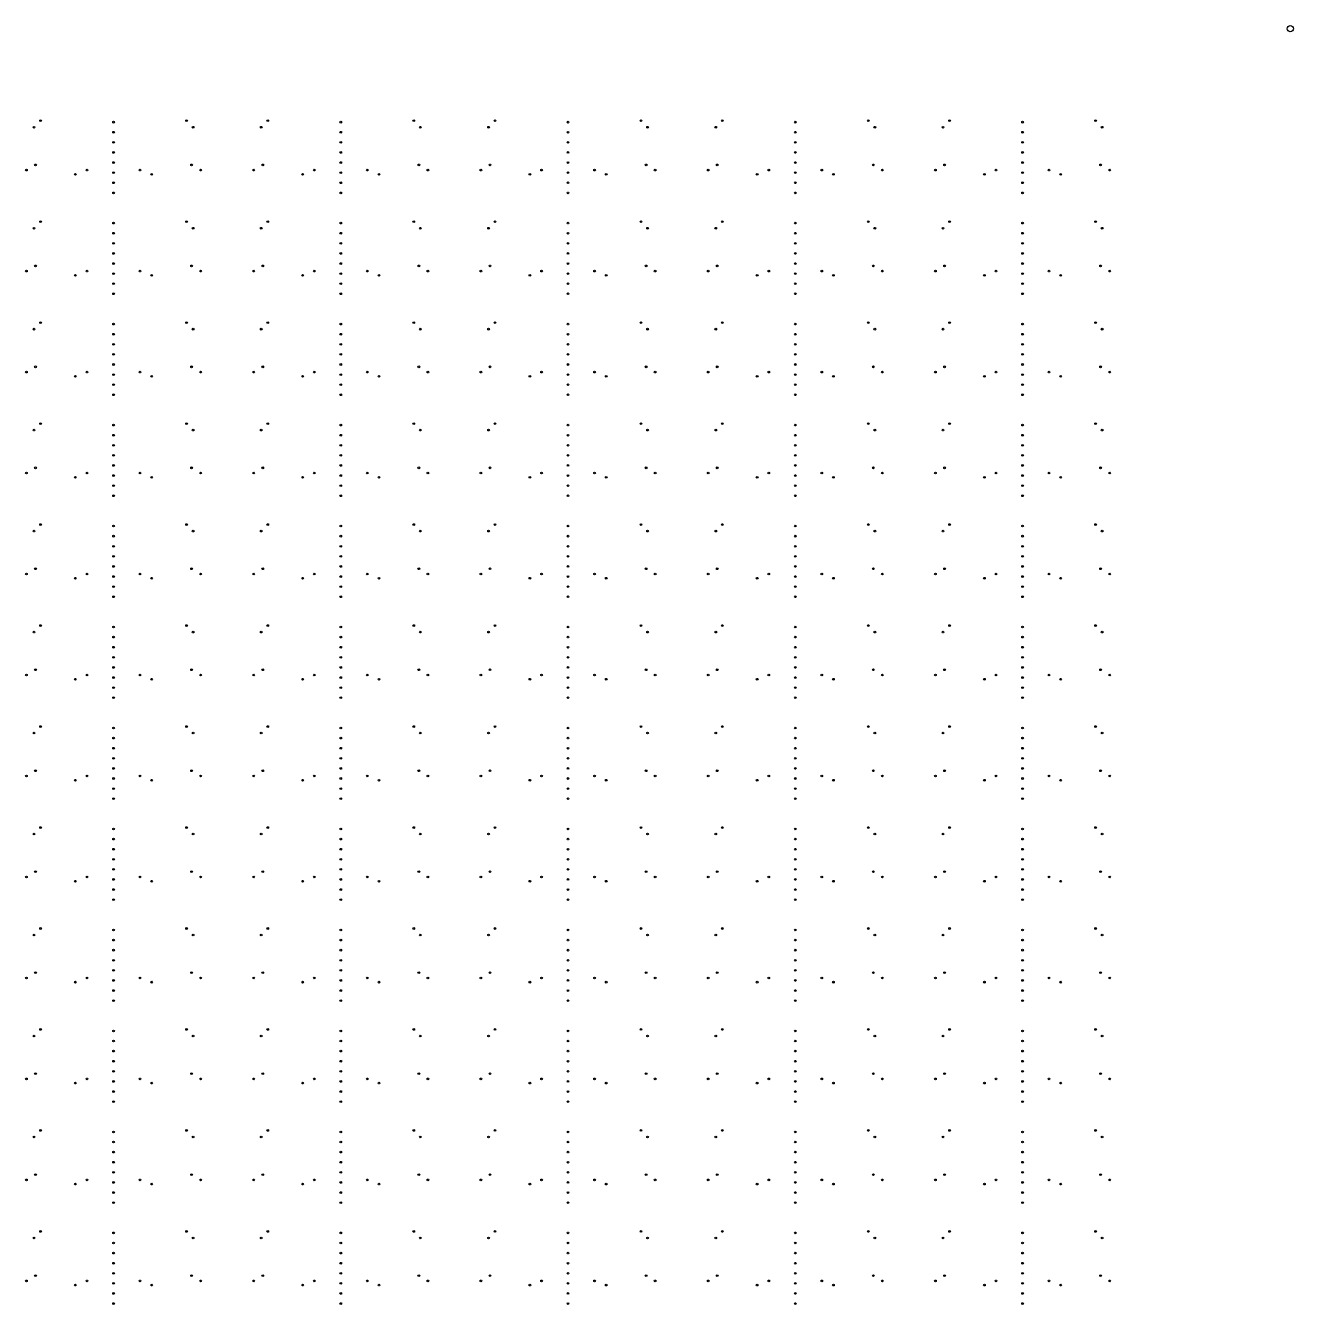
# Model space of a CAD drawing. Extents: x 50 to 173, y 50 to 173.
# Drawn here: x 112.4 to 172.6, y 111.9 to 172.6 of the extents above; entities that cross this region are included whole.
import ezdxf

# ---------------------------------------------------------------- set-up
doc = ezdxf.new("R2010")
doc.units = 0

msp = doc.modelspace()

# ---------------------------------------------------------------- linework, layer by layer
at = {"layer": '4H'}
msp.add_circle((172.4, 172.4), 0.15, dxfattribs=at)
at = {"layer": 'PET'}
for centre in [(112.817, 167.728), (113.126, 168.037), (116.589, 167.968), (116.589, 167.489), (120.053, 168.037), (120.362, 167.728), (123.595, 167.728), (123.904, 168.037), (127.368, 167.968), (127.368, 167.489), (130.831, 168.037), (131.14, 167.728), (134.374, 167.728), (134.683, 168.037), (138.146, 167.968), (138.146, 167.489), (141.609, 168.037), (141.919, 167.728), (145.152, 167.728), (145.461, 168.037), (148.925, 167.968), (148.925, 167.489), (152.388, 168.037), (152.697, 167.728), (155.931, 167.728), (156.24, 168.037), (159.703, 167.968), (159.703, 167.489), (163.166, 168.037), (163.475, 167.728), (116.589, 167.01), (127.368, 167.01), (138.146, 167.01), (148.925, 167.01), (159.703, 167.01), (116.589, 166.531), (127.368, 166.531), (138.146, 166.531), (148.925, 166.531), (159.703, 166.531), (112.457, 165.692), (112.888, 165.941), (115.332, 165.692), (116.589, 166.052), (117.847, 165.692), (120.291, 165.941), (120.721, 165.692), (123.236, 165.692), (123.666, 165.941), (126.11, 165.692), (127.368, 166.052), (128.625, 165.692), (131.069, 165.941), (131.499, 165.692), (134.014, 165.692), (134.445, 165.941), (136.889, 165.692), (138.146, 166.052), (139.404, 165.692), (141.847, 165.941), (142.278, 165.692), (144.793, 165.692), (145.223, 165.941), (147.667, 165.692), (148.925, 166.052), (150.182, 165.692), (152.626, 165.941), (153.056, 165.692), (155.571, 165.692), (156.002, 165.941), (158.446, 165.692), (159.703, 166.052), (160.96, 165.692), (163.404, 165.941), (163.835, 165.692), (114.78, 165.492), (116.589, 165.572), (116.589, 165.093), (118.398, 165.492), (125.559, 165.492), (127.368, 165.572), (127.368, 165.093), (129.177, 165.492), (136.337, 165.492), (138.146, 165.572), (138.146, 165.093), (139.955, 165.492), (147.116, 165.492), (148.925, 165.572), (148.925, 165.093), (150.733, 165.492), (157.894, 165.492), (159.703, 165.572), (159.703, 165.093), (161.512, 165.492), (116.589, 164.614), (127.368, 164.614), (138.146, 164.614), (148.925, 164.614), (159.703, 164.614), (113.126, 163.247), (120.053, 163.247), (123.904, 163.247), (130.831, 163.247), (134.683, 163.247), (141.609, 163.247), (145.461, 163.247), (152.388, 163.247), (156.24, 163.247), (163.166, 163.247), (112.817, 162.938), (116.589, 163.177), (116.589, 162.698), (120.362, 162.938), (123.595, 162.938), (127.368, 163.177), (127.368, 162.698), (131.14, 162.938), (134.374, 162.938), (138.146, 163.177), (138.146, 162.698), (141.919, 162.938), (145.152, 162.938), (148.925, 163.177), (148.925, 162.698), (152.697, 162.938), (155.931, 162.938), (159.703, 163.177), (159.703, 162.698), (163.475, 162.938), (116.589, 162.219), (127.368, 162.219), (138.146, 162.219), (148.925, 162.219), (159.703, 162.219), (116.589, 161.74), (127.368, 161.74), (138.146, 161.74), (148.925, 161.74), (159.703, 161.74), (112.457, 160.902), (112.888, 161.15), (115.332, 160.902), (116.589, 161.261), (116.589, 160.782), (117.847, 160.902), (120.291, 161.15), (120.721, 160.902), (123.236, 160.902), (123.666, 161.15), (126.11, 160.902), (127.368, 161.261), (127.368, 160.782), (128.625, 160.902), (131.069, 161.15), (131.499, 160.902), (134.014, 160.902), (134.445, 161.15), (136.889, 160.902), (138.146, 161.261), (138.146, 160.782), (139.404, 160.902), (141.847, 161.15), (142.278, 160.902), (144.793, 160.902), (145.223, 161.15), (147.667, 160.902), (148.925, 161.261), (148.925, 160.782), (150.182, 160.902), (152.626, 161.15), (153.056, 160.902), (155.571, 160.902), (156.002, 161.15), (158.446, 160.902), (159.703, 161.261), (159.703, 160.782), (160.96, 160.902), (163.404, 161.15), (163.835, 160.902), (114.78, 160.701), (116.589, 160.303), (118.398, 160.701), (125.559, 160.701), (127.368, 160.303), (129.177, 160.701), (136.337, 160.701), (138.146, 160.303), (139.955, 160.701), (147.116, 160.701), (148.925, 160.303), (150.733, 160.701), (157.894, 160.701), (159.703, 160.303), (161.512, 160.701), (116.589, 159.824), (127.368, 159.824), (138.146, 159.824), (148.925, 159.824), (159.703, 159.824), (113.126, 158.456), (116.589, 158.387), (120.053, 158.456), (123.904, 158.456), (127.368, 158.387), (130.831, 158.456), (134.683, 158.456), (138.146, 158.387), (141.609, 158.456), (145.461, 158.456), (148.925, 158.387), (152.388, 158.456), (156.24, 158.456), (159.703, 158.387), (163.166, 158.456), (112.817, 158.147), (116.589, 157.908), (120.362, 158.147), (123.595, 158.147), (127.368, 157.908), (131.14, 158.147), (134.374, 158.147), (138.146, 157.908), (141.919, 158.147), (145.152, 158.147), (148.925, 157.908), (152.697, 158.147), (155.931, 158.147), (159.703, 157.908), (163.475, 158.147), (116.589, 157.429), (127.368, 157.429), (138.146, 157.429), (148.925, 157.429), (159.703, 157.429), (116.589, 156.95), (127.368, 156.95), (138.146, 156.95), (148.925, 156.95), (159.703, 156.95), (112.457, 156.111), (112.888, 156.36), (115.332, 156.111), (116.589, 156.471), (116.589, 155.992), (117.847, 156.111), (120.291, 156.36), (120.721, 156.111), (123.236, 156.111), (123.666, 156.36), (126.11, 156.111), (127.368, 156.471), (127.368, 155.992), (128.625, 156.111), (131.069, 156.36), (131.499, 156.111), (134.014, 156.111), (134.445, 156.36), (136.889, 156.111), (138.146, 156.471), (138.146, 155.992), (139.404, 156.111), (141.847, 156.36), (142.278, 156.111), (144.793, 156.111), (145.223, 156.36), (147.667, 156.111), (148.925, 156.471), (148.925, 155.992), (150.182, 156.111), (152.626, 156.36), (153.056, 156.111), (155.571, 156.111), (156.002, 156.36), (158.446, 156.111), (159.703, 156.471), (159.703, 155.992), (160.96, 156.111), (163.404, 156.36), (163.835, 156.111), (114.78, 155.911), (116.589, 155.513), (118.398, 155.911), (125.559, 155.911), (127.368, 155.513), (129.177, 155.911), (136.337, 155.911), (138.146, 155.513), (139.955, 155.911), (147.116, 155.911), (148.925, 155.513), (150.733, 155.911), (157.894, 155.911), (159.703, 155.513), (161.512, 155.911), (116.589, 155.034), (127.368, 155.034), (138.146, 155.034), (148.925, 155.034), (159.703, 155.034), (113.126, 153.666), (116.589, 153.596), (120.053, 153.666), (123.904, 153.666), (127.368, 153.596), (130.831, 153.666), (134.683, 153.666), (138.146, 153.596), (141.609, 153.666), (145.461, 153.666), (148.925, 153.596), (152.388, 153.666), (156.24, 153.666), (159.703, 153.596), (163.166, 153.666), (112.817, 153.357), (116.589, 153.117), (120.362, 153.357), (123.595, 153.357), (127.368, 153.117), (131.14, 153.357), (134.374, 153.357), (138.146, 153.117), (141.919, 153.357), (145.152, 153.357), (148.925, 153.117), (152.697, 153.357), (155.931, 153.357), (159.703, 153.117), (163.475, 153.357), (116.589, 152.638), (127.368, 152.638), (138.146, 152.638), (148.925, 152.638), (159.703, 152.638), (116.589, 152.159), (116.589, 151.68), (127.368, 152.159), (127.368, 151.68), (138.146, 152.159), (138.146, 151.68), (148.925, 152.159), (148.925, 151.68), (159.703, 152.159), (159.703, 151.68), (112.457, 151.321), (112.888, 151.569), (114.78, 151.12), (115.332, 151.321), (116.589, 151.201), (117.847, 151.321), (118.398, 151.12), (120.291, 151.569), (120.721, 151.321), (123.236, 151.321), (123.666, 151.569), (125.559, 151.12), (126.11, 151.321), (127.368, 151.201), (128.625, 151.321), (129.177, 151.12), (131.069, 151.569), (131.499, 151.321), (134.014, 151.321), (134.445, 151.569), (136.337, 151.12), (136.889, 151.321), (138.146, 151.201), (139.404, 151.321), (139.955, 151.12), (141.847, 151.569), (142.278, 151.321), (144.793, 151.321), (145.223, 151.569), (147.116, 151.12), (147.667, 151.321), (148.925, 151.201), (150.182, 151.321), (150.733, 151.12), (152.626, 151.569), (153.056, 151.321), (155.571, 151.321), (156.002, 151.569), (157.894, 151.12), (158.446, 151.321), (159.703, 151.201), (160.96, 151.321), (161.512, 151.12), (163.404, 151.569), (163.835, 151.321), (116.589, 150.722), (127.368, 150.722), (138.146, 150.722), (148.925, 150.722), (159.703, 150.722), (116.589, 150.243), (127.368, 150.243), (138.146, 150.243), (148.925, 150.243), (159.703, 150.243), (113.126, 148.876), (116.589, 148.806), (120.053, 148.876), (123.904, 148.876), (127.368, 148.806), (130.831, 148.876), (134.683, 148.876), (138.146, 148.806), (141.609, 148.876), (145.461, 148.876), (148.925, 148.806), (152.388, 148.876), (156.24, 148.876), (159.703, 148.806), (163.166, 148.876), (112.817, 148.566), (116.589, 148.327), (120.362, 148.566), (123.595, 148.566), (127.368, 148.327), (131.14, 148.566), (134.374, 148.566), (138.146, 148.327), (141.919, 148.566), (145.152, 148.566), (148.925, 148.327), (152.697, 148.566), (155.931, 148.566), (159.703, 148.327), (163.475, 148.566), (116.589, 147.848), (127.368, 147.848), (138.146, 147.848), (148.925, 147.848), (159.703, 147.848), (116.589, 147.369), (116.589, 146.89), (127.368, 147.369), (127.368, 146.89), (138.146, 147.369), (138.146, 146.89), (148.925, 147.369), (148.925, 146.89), (159.703, 147.369), (159.703, 146.89), (112.457, 146.531), (112.888, 146.779), (114.78, 146.33), (115.332, 146.531), (116.589, 146.411), (117.847, 146.531), (118.398, 146.33), (120.291, 146.779), (120.721, 146.531), (123.236, 146.531), (123.666, 146.779), (125.559, 146.33), (126.11, 146.531), (127.368, 146.411), (128.625, 146.531), (129.177, 146.33), (131.069, 146.779), (131.499, 146.531), (134.014, 146.531), (134.445, 146.779), (136.337, 146.33), (136.889, 146.531), (138.146, 146.411), (139.404, 146.531), (139.955, 146.33), (141.847, 146.779), (142.278, 146.531), (144.793, 146.531), (145.223, 146.779), (147.116, 146.33), (147.667, 146.531), (148.925, 146.411), (150.182, 146.531), (150.733, 146.33), (152.626, 146.779), (153.056, 146.531), (155.571, 146.531), (156.002, 146.779), (157.894, 146.33), (158.446, 146.531), (159.703, 146.411), (160.96, 146.531), (161.512, 146.33), (163.404, 146.779), (163.835, 146.531), (116.589, 145.932), (127.368, 145.932), (138.146, 145.932), (148.925, 145.932), (159.703, 145.932), (116.589, 145.453), (127.368, 145.453), (138.146, 145.453), (148.925, 145.453), (159.703, 145.453), (113.126, 144.085), (116.589, 144.016), (120.053, 144.085), (123.904, 144.085), (127.368, 144.016), (130.831, 144.085), (134.683, 144.085), (138.146, 144.016), (141.609, 144.085), (145.461, 144.085), (148.925, 144.016), (152.388, 144.085), (156.24, 144.085), (159.703, 144.016), (163.166, 144.085), (112.817, 143.776), (116.589, 143.537), (120.362, 143.776), (123.595, 143.776), (127.368, 143.537), (131.14, 143.776), (134.374, 143.776), (138.146, 143.537), (141.919, 143.776), (145.152, 143.776), (148.925, 143.537), (152.697, 143.776), (155.931, 143.776), (159.703, 143.537), (163.475, 143.776), (116.589, 143.058), (116.589, 142.578), (127.368, 143.058), (127.368, 142.578), (138.146, 143.058), (138.146, 142.578), (148.925, 143.058), (148.925, 142.578), (159.703, 143.058), (159.703, 142.578), (112.888, 141.989), (116.589, 142.099), (120.291, 141.989), (123.666, 141.989), (127.368, 142.099), (131.069, 141.989), (134.445, 141.989), (138.146, 142.099), (141.847, 141.989), (145.223, 141.989), (148.925, 142.099), (152.626, 141.989), (156.002, 141.989), (159.703, 142.099), (163.404, 141.989), (112.457, 141.74), (114.78, 141.539), (115.332, 141.74), (116.589, 141.62), (117.847, 141.74), (118.398, 141.539), (120.721, 141.74), (123.236, 141.74), (125.559, 141.539), (126.11, 141.74), (127.368, 141.62), (128.625, 141.74), (129.177, 141.539), (131.499, 141.74), (134.014, 141.74), (136.337, 141.539), (136.889, 141.74), (138.146, 141.62), (139.404, 141.74), (139.955, 141.539), (142.278, 141.74), (144.793, 141.74), (147.116, 141.539), (147.667, 141.74), (148.925, 141.62), (150.182, 141.74), (150.733, 141.539), (153.056, 141.74), (155.571, 141.74), (157.894, 141.539), (158.446, 141.74), (159.703, 141.62), (160.96, 141.74), (161.512, 141.539), (163.835, 141.74), (116.589, 141.141), (127.368, 141.141), (138.146, 141.141), (148.925, 141.141), (159.703, 141.141), (116.589, 140.662), (127.368, 140.662), (138.146, 140.662), (148.925, 140.662), (159.703, 140.662), (112.817, 138.986), (113.126, 139.295), (116.589, 139.225), (120.053, 139.295), (120.362, 138.986), (123.595, 138.986), (123.904, 139.295), (127.368, 139.225), (130.831, 139.295), (131.14, 138.986), (134.374, 138.986), (134.683, 139.295), (138.146, 139.225), (141.609, 139.295), (141.919, 138.986), (145.152, 138.986), (145.461, 139.295), (148.925, 139.225), (152.388, 139.295), (152.697, 138.986), (155.931, 138.986), (156.24, 139.295), (159.703, 139.225), (163.166, 139.295), (163.475, 138.986), (116.589, 138.746), (127.368, 138.746), (138.146, 138.746), (148.925, 138.746), (159.703, 138.746), (116.589, 138.267), (116.589, 137.788), (127.368, 138.267), (127.368, 137.788), (138.146, 138.267), (138.146, 137.788), (148.925, 138.267), (148.925, 137.788), (159.703, 138.267), (159.703, 137.788), (112.888, 137.198), (116.589, 137.309), (120.291, 137.198), (123.666, 137.198), (127.368, 137.309), (131.069, 137.198), (134.445, 137.198), (138.146, 137.309), (141.847, 137.198), (145.223, 137.198), (148.925, 137.309), (152.626, 137.198), (156.002, 137.198), (159.703, 137.309), (163.404, 137.198), (112.457, 136.95), (114.78, 136.749), (115.332, 136.95), (116.589, 136.83), (117.847, 136.95), (118.398, 136.749), (120.721, 136.95), (123.236, 136.95), (125.559, 136.749), (126.11, 136.95), (127.368, 136.83), (128.625, 136.95), (129.177, 136.749), (131.499, 136.95), (134.014, 136.95), (136.337, 136.749), (136.889, 136.95), (138.146, 136.83), (139.404, 136.95), (139.955, 136.749), (142.278, 136.95), (144.793, 136.95), (147.116, 136.749), (147.667, 136.95), (148.925, 136.83), (150.182, 136.95), (150.733, 136.749), (153.056, 136.95), (155.571, 136.95), (157.894, 136.749), (158.446, 136.95), (159.703, 136.83), (160.96, 136.95), (161.512, 136.749), (163.835, 136.95), (116.589, 136.351), (127.368, 136.351), (138.146, 136.351), (148.925, 136.351), (159.703, 136.351), (116.589, 135.872), (127.368, 135.872), (138.146, 135.872), (148.925, 135.872), (159.703, 135.872), (112.817, 134.195), (113.126, 134.504), (116.589, 134.435), (120.053, 134.504), (120.362, 134.195), (123.595, 134.195), (123.904, 134.504), (127.368, 134.435), (130.831, 134.504), (131.14, 134.195), (134.374, 134.195), (134.683, 134.504), (138.146, 134.435), (141.609, 134.504), (141.919, 134.195), (145.152, 134.195), (145.461, 134.504), (148.925, 134.435), (152.388, 134.504), (152.697, 134.195), (155.931, 134.195), (156.24, 134.504), (159.703, 134.435), (163.166, 134.504), (163.475, 134.195), (116.589, 133.956), (116.589, 133.477), (127.368, 133.956), (127.368, 133.477), (138.146, 133.956), (138.146, 133.477), (148.925, 133.956), (148.925, 133.477), (159.703, 133.956), (159.703, 133.477), (116.589, 132.998), (127.368, 132.998), (138.146, 132.998), (148.925, 132.998), (159.703, 132.998), (112.888, 132.408), (116.589, 132.519), (120.291, 132.408), (123.666, 132.408), (127.368, 132.519), (131.069, 132.408), (134.445, 132.408), (138.146, 132.519), (141.847, 132.408), (145.223, 132.408), (148.925, 132.519), (152.626, 132.408), (156.002, 132.408), (159.703, 132.519), (163.404, 132.408), (112.457, 132.159), (114.78, 131.959), (115.332, 132.159), (116.589, 132.04), (117.847, 132.159), (118.398, 131.959), (120.721, 132.159), (123.236, 132.159), (125.559, 131.959), (126.11, 132.159), (127.368, 132.04), (128.625, 132.159), (129.177, 131.959), (131.499, 132.159), (134.014, 132.159), (136.337, 131.959), (136.889, 132.159), (138.146, 132.04), (139.404, 132.159), (139.955, 131.959), (142.278, 132.159), (144.793, 132.159), (147.116, 131.959), (147.667, 132.159), (148.925, 132.04), (150.182, 132.159), (150.733, 131.959), (153.056, 132.159), (155.571, 132.159), (157.894, 131.959), (158.446, 132.159), (159.703, 132.04), (160.96, 132.159), (161.512, 131.959), (163.835, 132.159), (116.589, 131.561), (116.589, 131.081), (127.368, 131.561), (127.368, 131.081), (138.146, 131.561), (138.146, 131.081), (148.925, 131.561), (148.925, 131.081), (159.703, 131.561), (159.703, 131.081), (112.817, 129.405), (113.126, 129.714), (116.589, 129.644), (120.053, 129.714), (120.362, 129.405), (123.595, 129.405), (123.904, 129.714), (127.368, 129.644), (130.831, 129.714), (131.14, 129.405), (134.374, 129.405), (134.683, 129.714), (138.146, 129.644), (141.609, 129.714), (141.919, 129.405), (145.152, 129.405), (145.461, 129.714), (148.925, 129.644), (152.388, 129.714), (152.697, 129.405), (155.931, 129.405), (156.24, 129.714), (159.703, 129.644), (163.166, 129.714), (163.475, 129.405), (116.589, 129.165), (116.589, 128.686), (127.368, 129.165), (127.368, 128.686), (138.146, 129.165), (138.146, 128.686), (148.925, 129.165), (148.925, 128.686), (159.703, 129.165), (159.703, 128.686), (116.589, 128.207), (127.368, 128.207), (138.146, 128.207), (148.925, 128.207), (159.703, 128.207), (112.888, 127.617), (116.589, 127.728), (120.291, 127.617), (123.666, 127.617), (127.368, 127.728), (131.069, 127.617), (134.445, 127.617), (138.146, 127.728), (141.847, 127.617), (145.223, 127.617), (148.925, 127.728), (152.626, 127.617), (156.002, 127.617), (159.703, 127.728), (163.404, 127.617), (112.457, 127.369), (114.78, 127.168), (115.332, 127.369), (116.589, 127.249), (117.847, 127.369), (118.398, 127.168), (120.721, 127.369), (123.236, 127.369), (125.559, 127.168), (126.11, 127.369), (127.368, 127.249), (128.625, 127.369), (129.177, 127.168), (131.499, 127.369), (134.014, 127.369), (136.337, 127.168), (136.889, 127.369), (138.146, 127.249), (139.404, 127.369), (139.955, 127.168), (142.278, 127.369), (144.793, 127.369), (147.116, 127.168), (147.667, 127.369), (148.925, 127.249), (150.182, 127.369), (150.733, 127.168), (153.056, 127.369), (155.571, 127.369), (157.894, 127.168), (158.446, 127.369), (159.703, 127.249), (160.96, 127.369), (161.512, 127.168), (163.835, 127.369), (116.589, 126.77), (116.589, 126.291), (127.368, 126.77), (127.368, 126.291), (138.146, 126.77), (138.146, 126.291), (148.925, 126.77), (148.925, 126.291), (159.703, 126.77), (159.703, 126.291), (112.817, 124.614), (113.126, 124.923), (116.589, 124.854), (116.589, 124.375), (120.053, 124.923), (120.362, 124.614), (123.595, 124.614), (123.904, 124.923), (127.368, 124.854), (127.368, 124.375), (130.831, 124.923), (131.14, 124.614), (134.374, 124.614), (134.683, 124.923), (138.146, 124.854), (138.146, 124.375), (141.609, 124.923), (141.919, 124.614), (145.152, 124.614), (145.461, 124.923), (148.925, 124.854), (148.925, 124.375), (152.388, 124.923), (152.697, 124.614), (155.931, 124.614), (156.24, 124.923), (159.703, 124.854), (159.703, 124.375), (163.166, 124.923), (163.475, 124.614), (116.589, 123.896), (127.368, 123.896), (138.146, 123.896), (148.925, 123.896), (159.703, 123.896), (116.589, 123.417), (127.368, 123.417), (138.146, 123.417), (148.925, 123.417), (159.703, 123.417), (112.457, 122.578), (112.888, 122.827), (115.332, 122.578), (116.589, 122.938), (117.847, 122.578), (120.291, 122.827), (120.721, 122.578), (123.236, 122.578), (123.666, 122.827), (126.11, 122.578), (127.368, 122.938), (128.625, 122.578), (131.069, 122.827), (131.499, 122.578), (134.014, 122.578), (134.445, 122.827), (136.889, 122.578), (138.146, 122.938), (139.404, 122.578), (141.847, 122.827), (142.278, 122.578), (144.793, 122.578), (145.223, 122.827), (147.667, 122.578), (148.925, 122.938), (150.182, 122.578), (152.626, 122.827), (153.056, 122.578), (155.571, 122.578), (156.002, 122.827), (158.446, 122.578), (159.703, 122.938), (160.96, 122.578), (163.404, 122.827), (163.835, 122.578), (114.78, 122.378), (116.589, 122.459), (116.589, 121.98), (118.398, 122.378), (125.559, 122.378), (127.368, 122.459), (127.368, 121.98), (129.177, 122.378), (136.337, 122.378), (138.146, 122.459), (138.146, 121.98), (139.955, 122.378), (147.116, 122.378), (148.925, 122.459), (148.925, 121.98), (150.733, 122.378), (157.894, 122.378), (159.703, 122.459), (159.703, 121.98), (161.512, 122.378), (116.589, 121.501), (127.368, 121.501), (138.146, 121.501), (148.925, 121.501), (159.703, 121.501), (113.126, 120.133), (120.053, 120.133), (123.904, 120.133), (130.831, 120.133), (134.683, 120.133), (141.609, 120.133), (145.461, 120.133), (152.388, 120.133), (156.24, 120.133), (163.166, 120.133), (112.817, 119.824), (116.589, 120.063), (116.589, 119.584), (120.362, 119.824), (123.595, 119.824), (127.368, 120.063), (127.368, 119.584), (131.14, 119.824), (134.374, 119.824), (138.146, 120.063), (138.146, 119.584), (141.919, 119.824), (145.152, 119.824), (148.925, 120.063), (148.925, 119.584), (152.697, 119.824), (155.931, 119.824), (159.703, 120.063), (159.703, 119.584), (163.475, 119.824), (116.589, 119.105), (127.368, 119.105), (138.146, 119.105), (148.925, 119.105), (159.703, 119.105), (116.589, 118.626), (127.368, 118.626), (138.146, 118.626), (148.925, 118.626), (159.703, 118.626), (112.457, 117.788), (112.888, 118.037), (115.332, 117.788), (116.589, 118.147), (117.847, 117.788), (120.291, 118.037), (120.721, 117.788), (123.236, 117.788), (123.666, 118.037), (126.11, 117.788), (127.368, 118.147), (128.625, 117.788), (131.069, 118.037), (131.499, 117.788), (134.014, 117.788), (134.445, 118.037), (136.889, 117.788), (138.146, 118.147), (139.404, 117.788), (141.847, 118.037), (142.278, 117.788), (144.793, 117.788), (145.223, 118.037), (147.667, 117.788), (148.925, 118.147), (150.182, 117.788), (152.626, 118.037), (153.056, 117.788), (155.571, 117.788), (156.002, 118.037), (158.446, 117.788), (159.703, 118.147), (160.96, 117.788), (163.404, 118.037), (163.835, 117.788), (114.78, 117.587), (116.589, 117.668), (116.589, 117.189), (118.398, 117.587), (125.559, 117.587), (127.368, 117.668), (127.368, 117.189), (129.177, 117.587), (136.337, 117.587), (138.146, 117.668), (138.146, 117.189), (139.955, 117.587), (147.116, 117.587), (148.925, 117.668), (148.925, 117.189), (150.733, 117.587), (157.894, 117.587), (159.703, 117.668), (159.703, 117.189), (161.512, 117.587), (116.589, 116.71), (127.368, 116.71), (138.146, 116.71), (148.925, 116.71), (159.703, 116.71), (113.126, 115.343), (116.589, 115.273), (120.053, 115.343), (123.904, 115.343), (127.368, 115.273), (130.831, 115.343), (134.683, 115.343), (138.146, 115.273), (141.609, 115.343), (145.461, 115.343), (148.925, 115.273), (152.388, 115.343), (156.24, 115.343), (159.703, 115.273), (163.166, 115.343), (112.817, 115.034), (116.589, 114.794), (120.362, 115.034), (123.595, 115.034), (127.368, 114.794), (131.14, 115.034), (134.374, 115.034), (138.146, 114.794), (141.919, 115.034), (145.152, 115.034), (148.925, 114.794), (152.697, 115.034), (155.931, 115.034), (159.703, 114.794), (163.475, 115.034), (116.589, 114.315), (127.368, 114.315), (138.146, 114.315), (148.925, 114.315), (159.703, 114.315), (116.589, 113.836), (127.368, 113.836), (138.146, 113.836), (148.925, 113.836), (159.703, 113.836), (112.457, 112.998), (112.888, 113.246), (115.332, 112.998), (116.589, 113.357), (116.589, 112.878), (117.847, 112.998), (120.291, 113.246), (120.721, 112.998), (123.236, 112.998), (123.666, 113.246), (126.11, 112.998), (127.368, 113.357), (127.368, 112.878), (128.625, 112.998), (131.069, 113.246), (131.499, 112.998), (134.014, 112.998), (134.445, 113.246), (136.889, 112.998), (138.146, 113.357), (138.146, 112.878), (139.404, 112.998), (141.847, 113.246), (142.278, 112.998), (144.793, 112.998), (145.223, 113.246), (147.667, 112.998), (148.925, 113.357), (148.925, 112.878), (150.182, 112.998), (152.626, 113.246), (153.056, 112.998), (155.571, 112.998), (156.002, 113.246), (158.446, 112.998), (159.703, 113.357), (159.703, 112.878), (160.96, 112.998), (163.404, 113.246), (163.835, 112.998), (114.78, 112.797), (116.589, 112.399), (118.398, 112.797), (125.559, 112.797), (127.368, 112.399), (129.177, 112.797), (136.337, 112.797), (138.146, 112.399), (139.955, 112.797), (147.116, 112.797), (148.925, 112.399), (150.733, 112.797), (157.894, 112.797), (159.703, 112.399), (161.512, 112.797), (116.589, 111.92), (127.368, 111.92), (138.146, 111.92), (148.925, 111.92), (159.703, 111.92)]:
    msp.add_circle(centre, 0.005, dxfattribs=at)
at = {"layer": 'V9'}
for centre in [(113.126, 168.037), (120.053, 168.037), (123.904, 168.037), (130.831, 168.037), (134.683, 168.037), (141.609, 168.037), (145.461, 168.037), (152.388, 168.037), (156.24, 168.037), (163.166, 168.037), (112.817, 167.728), (116.589, 167.968), (116.589, 167.489), (120.362, 167.728), (123.595, 167.728), (127.368, 167.968), (127.368, 167.489), (131.14, 167.728), (134.374, 167.728), (138.146, 167.968), (138.146, 167.489), (141.919, 167.728), (145.152, 167.728), (148.925, 167.968), (148.925, 167.489), (152.697, 167.728), (155.931, 167.728), (159.703, 167.968), (159.703, 167.489), (163.475, 167.728), (116.589, 167.01), (127.368, 167.01), (138.146, 167.01), (148.925, 167.01), (159.703, 167.01), (116.589, 166.531), (127.368, 166.531), (138.146, 166.531), (148.925, 166.531), (159.703, 166.531), (112.457, 165.692), (112.888, 165.941), (115.332, 165.692), (116.589, 166.052), (117.847, 165.692), (120.291, 165.941), (120.721, 165.692), (123.236, 165.692), (123.666, 165.941), (126.11, 165.692), (127.368, 166.052), (128.625, 165.692), (131.069, 165.941), (131.499, 165.692), (134.014, 165.692), (134.445, 165.941), (136.889, 165.692), (138.146, 166.052), (139.404, 165.692), (141.847, 165.941), (142.278, 165.692), (144.793, 165.692), (145.223, 165.941), (147.667, 165.692), (148.925, 166.052), (150.182, 165.692), (152.626, 165.941), (153.056, 165.692), (155.571, 165.692), (156.002, 165.941), (158.446, 165.692), (159.703, 166.052), (160.96, 165.692), (163.404, 165.941), (163.835, 165.692), (114.78, 165.492), (116.589, 165.572), (116.589, 165.093), (118.398, 165.492), (125.559, 165.492), (127.368, 165.572), (127.368, 165.093), (129.177, 165.492), (136.337, 165.492), (138.146, 165.572), (138.146, 165.093), (139.955, 165.492), (147.116, 165.492), (148.925, 165.572), (148.925, 165.093), (150.733, 165.492), (157.894, 165.492), (159.703, 165.572), (159.703, 165.093), (161.512, 165.492), (116.589, 164.614), (127.368, 164.614), (138.146, 164.614), (148.925, 164.614), (159.703, 164.614), (113.126, 163.247), (116.589, 163.177), (120.053, 163.247), (123.904, 163.247), (127.368, 163.177), (130.831, 163.247), (134.683, 163.247), (138.146, 163.177), (141.609, 163.247), (145.461, 163.247), (148.925, 163.177), (152.388, 163.247), (156.24, 163.247), (159.703, 163.177), (163.166, 163.247), (112.817, 162.938), (116.589, 162.698), (120.362, 162.938), (123.595, 162.938), (127.368, 162.698), (131.14, 162.938), (134.374, 162.938), (138.146, 162.698), (141.919, 162.938), (145.152, 162.938), (148.925, 162.698), (152.697, 162.938), (155.931, 162.938), (159.703, 162.698), (163.475, 162.938), (116.589, 162.219), (127.368, 162.219), (138.146, 162.219), (148.925, 162.219), (159.703, 162.219), (116.589, 161.74), (127.368, 161.74), (138.146, 161.74), (148.925, 161.74), (159.703, 161.74), (112.457, 160.902), (112.888, 161.15), (115.332, 160.902), (116.589, 161.261), (116.589, 160.782), (117.847, 160.902), (120.291, 161.15), (120.721, 160.902), (123.236, 160.902), (123.666, 161.15), (126.11, 160.902), (127.368, 161.261), (127.368, 160.782), (128.625, 160.902), (131.069, 161.15), (131.499, 160.902), (134.014, 160.902), (134.445, 161.15), (136.889, 160.902), (138.146, 161.261), (138.146, 160.782), (139.404, 160.902), (141.847, 161.15), (142.278, 160.902), (144.793, 160.902), (145.223, 161.15), (147.667, 160.902), (148.925, 161.261), (148.925, 160.782), (150.182, 160.902), (152.626, 161.15), (153.056, 160.902), (155.571, 160.902), (156.002, 161.15), (158.446, 160.902), (159.703, 161.261), (159.703, 160.782), (160.96, 160.902), (163.404, 161.15), (163.835, 160.902), (114.78, 160.701), (116.589, 160.303), (118.398, 160.701), (125.559, 160.701), (127.368, 160.303), (129.177, 160.701), (136.337, 160.701), (138.146, 160.303), (139.955, 160.701), (147.116, 160.701), (148.925, 160.303), (150.733, 160.701), (157.894, 160.701), (159.703, 160.303), (161.512, 160.701), (116.589, 159.824), (127.368, 159.824), (138.146, 159.824), (148.925, 159.824), (159.703, 159.824), (113.126, 158.456), (116.589, 158.387), (120.053, 158.456), (123.904, 158.456), (127.368, 158.387), (130.831, 158.456), (134.683, 158.456), (138.146, 158.387), (141.609, 158.456), (145.461, 158.456), (148.925, 158.387), (152.388, 158.456), (156.24, 158.456), (159.703, 158.387), (163.166, 158.456), (112.817, 158.147), (116.589, 157.908), (120.362, 158.147), (123.595, 158.147), (127.368, 157.908), (131.14, 158.147), (134.374, 158.147), (138.146, 157.908), (141.919, 158.147), (145.152, 158.147), (148.925, 157.908), (152.697, 158.147), (155.931, 158.147), (159.703, 157.908), (163.475, 158.147), (116.589, 157.429), (127.368, 157.429), (138.146, 157.429), (148.925, 157.429), (159.703, 157.429), (116.589, 156.95), (127.368, 156.95), (138.146, 156.95), (148.925, 156.95), (159.703, 156.95), (112.457, 156.111), (112.888, 156.36), (114.78, 155.911), (115.332, 156.111), (116.589, 156.471), (116.589, 155.992), (117.847, 156.111), (118.398, 155.911), (120.291, 156.36), (120.721, 156.111), (123.236, 156.111), (123.666, 156.36), (125.559, 155.911), (126.11, 156.111), (127.368, 156.471), (127.368, 155.992), (128.625, 156.111), (129.177, 155.911), (131.069, 156.36), (131.499, 156.111), (134.014, 156.111), (134.445, 156.36), (136.337, 155.911), (136.889, 156.111), (138.146, 156.471), (138.146, 155.992), (139.404, 156.111), (139.955, 155.911), (141.847, 156.36), (142.278, 156.111), (144.793, 156.111), (145.223, 156.36), (147.116, 155.911), (147.667, 156.111), (148.925, 156.471), (148.925, 155.992), (150.182, 156.111), (150.733, 155.911), (152.626, 156.36), (153.056, 156.111), (155.571, 156.111), (156.002, 156.36), (157.894, 155.911), (158.446, 156.111), (159.703, 156.471), (159.703, 155.992), (160.96, 156.111), (161.512, 155.911), (163.404, 156.36), (163.835, 156.111), (116.589, 155.513), (127.368, 155.513), (138.146, 155.513), (148.925, 155.513), (159.703, 155.513), (116.589, 155.034), (127.368, 155.034), (138.146, 155.034), (148.925, 155.034), (159.703, 155.034), (113.126, 153.666), (116.589, 153.596), (120.053, 153.666), (123.904, 153.666), (127.368, 153.596), (130.831, 153.666), (134.683, 153.666), (138.146, 153.596), (141.609, 153.666), (145.461, 153.666), (148.925, 153.596), (152.388, 153.666), (156.24, 153.666), (159.703, 153.596), (163.166, 153.666), (112.817, 153.357), (116.589, 153.117), (120.362, 153.357), (123.595, 153.357), (127.368, 153.117), (131.14, 153.357), (134.374, 153.357), (138.146, 153.117), (141.919, 153.357), (145.152, 153.357), (148.925, 153.117), (152.697, 153.357), (155.931, 153.357), (159.703, 153.117), (163.475, 153.357), (116.589, 152.638), (127.368, 152.638), (138.146, 152.638), (148.925, 152.638), (159.703, 152.638), (116.589, 152.159), (116.589, 151.68), (127.368, 152.159), (127.368, 151.68), (138.146, 152.159), (138.146, 151.68), (148.925, 152.159), (148.925, 151.68), (159.703, 152.159), (159.703, 151.68), (112.457, 151.321), (112.888, 151.569), (114.78, 151.12), (115.332, 151.321), (116.589, 151.201), (117.847, 151.321), (118.398, 151.12), (120.291, 151.569), (120.721, 151.321), (123.236, 151.321), (123.666, 151.569), (125.559, 151.12), (126.11, 151.321), (127.368, 151.201), (128.625, 151.321), (129.177, 151.12), (131.069, 151.569), (131.499, 151.321), (134.014, 151.321), (134.445, 151.569), (136.337, 151.12), (136.889, 151.321), (138.146, 151.201), (139.404, 151.321), (139.955, 151.12), (141.847, 151.569), (142.278, 151.321), (144.793, 151.321), (145.223, 151.569), (147.116, 151.12), (147.667, 151.321), (148.925, 151.201), (150.182, 151.321), (150.733, 151.12), (152.626, 151.569), (153.056, 151.321), (155.571, 151.321), (156.002, 151.569), (157.894, 151.12), (158.446, 151.321), (159.703, 151.201), (160.96, 151.321), (161.512, 151.12), (163.404, 151.569), (163.835, 151.321), (116.589, 150.722), (127.368, 150.722), (138.146, 150.722), (148.925, 150.722), (159.703, 150.722), (116.589, 150.243), (127.368, 150.243), (138.146, 150.243), (148.925, 150.243), (159.703, 150.243), (113.126, 148.876), (116.589, 148.806), (120.053, 148.876), (123.904, 148.876), (127.368, 148.806), (130.831, 148.876), (134.683, 148.876), (138.146, 148.806), (141.609, 148.876), (145.461, 148.876), (148.925, 148.806), (152.388, 148.876), (156.24, 148.876), (159.703, 148.806), (163.166, 148.876), (112.817, 148.566), (116.589, 148.327), (120.362, 148.566), (123.595, 148.566), (127.368, 148.327), (131.14, 148.566), (134.374, 148.566), (138.146, 148.327), (141.919, 148.566), (145.152, 148.566), (148.925, 148.327), (152.697, 148.566), (155.931, 148.566), (159.703, 148.327), (163.475, 148.566), (116.589, 147.848), (127.368, 147.848), (138.146, 147.848), (148.925, 147.848), (159.703, 147.848), (116.589, 147.369), (116.589, 146.89), (127.368, 147.369), (127.368, 146.89), (138.146, 147.369), (138.146, 146.89), (148.925, 147.369), (148.925, 146.89), (159.703, 147.369), (159.703, 146.89), (112.457, 146.531), (112.888, 146.779), (114.78, 146.33), (115.332, 146.531), (116.589, 146.411), (117.847, 146.531), (118.398, 146.33), (120.291, 146.779), (120.721, 146.531), (123.236, 146.531), (123.666, 146.779), (125.559, 146.33), (126.11, 146.531), (127.368, 146.411), (128.625, 146.531), (129.177, 146.33), (131.069, 146.779), (131.499, 146.531), (134.014, 146.531), (134.445, 146.779), (136.337, 146.33), (136.889, 146.531), (138.146, 146.411), (139.404, 146.531), (139.955, 146.33), (141.847, 146.779), (142.278, 146.531), (144.793, 146.531), (145.223, 146.779), (147.116, 146.33), (147.667, 146.531), (148.925, 146.411), (150.182, 146.531), (150.733, 146.33), (152.626, 146.779), (153.056, 146.531), (155.571, 146.531), (156.002, 146.779), (157.894, 146.33), (158.446, 146.531), (159.703, 146.411), (160.96, 146.531), (161.512, 146.33), (163.404, 146.779), (163.835, 146.531), (116.589, 145.932), (127.368, 145.932), (138.146, 145.932), (148.925, 145.932), (159.703, 145.932), (116.589, 145.453), (127.368, 145.453), (138.146, 145.453), (148.925, 145.453), (159.703, 145.453), (112.817, 143.776), (113.126, 144.085), (116.589, 144.016), (120.053, 144.085), (120.362, 143.776), (123.595, 143.776), (123.904, 144.085), (127.368, 144.016), (130.831, 144.085), (131.14, 143.776), (134.374, 143.776), (134.683, 144.085), (138.146, 144.016), (141.609, 144.085), (141.919, 143.776), (145.152, 143.776), (145.461, 144.085), (148.925, 144.016), (152.388, 144.085), (152.697, 143.776), (155.931, 143.776), (156.24, 144.085), (159.703, 144.016), (163.166, 144.085), (163.475, 143.776), (116.589, 143.537), (127.368, 143.537), (138.146, 143.537), (148.925, 143.537), (159.703, 143.537), (116.589, 143.058), (116.589, 142.578), (127.368, 143.058), (127.368, 142.578), (138.146, 143.058), (138.146, 142.578), (148.925, 143.058), (148.925, 142.578), (159.703, 143.058), (159.703, 142.578), (112.888, 141.989), (116.589, 142.099), (120.291, 141.989), (123.666, 141.989), (127.368, 142.099), (131.069, 141.989), (134.445, 141.989), (138.146, 142.099), (141.847, 141.989), (145.223, 141.989), (148.925, 142.099), (152.626, 141.989), (156.002, 141.989), (159.703, 142.099), (163.404, 141.989), (112.457, 141.74), (114.78, 141.539), (115.332, 141.74), (116.589, 141.62), (117.847, 141.74), (118.398, 141.539), (120.721, 141.74), (123.236, 141.74), (125.559, 141.539), (126.11, 141.74), (127.368, 141.62), (128.625, 141.74), (129.177, 141.539), (131.499, 141.74), (134.014, 141.74), (136.337, 141.539), (136.889, 141.74), (138.146, 141.62), (139.404, 141.74), (139.955, 141.539), (142.278, 141.74), (144.793, 141.74), (147.116, 141.539), (147.667, 141.74), (148.925, 141.62), (150.182, 141.74), (150.733, 141.539), (153.056, 141.74), (155.571, 141.74), (157.894, 141.539), (158.446, 141.74), (159.703, 141.62), (160.96, 141.74), (161.512, 141.539), (163.835, 141.74), (116.589, 141.141), (127.368, 141.141), (138.146, 141.141), (148.925, 141.141), (159.703, 141.141), (116.589, 140.662), (127.368, 140.662), (138.146, 140.662), (148.925, 140.662), (159.703, 140.662), (112.817, 138.986), (113.126, 139.295), (116.589, 139.225), (120.053, 139.295), (120.362, 138.986), (123.595, 138.986), (123.904, 139.295), (127.368, 139.225), (130.831, 139.295), (131.14, 138.986), (134.374, 138.986), (134.683, 139.295), (138.146, 139.225), (141.609, 139.295), (141.919, 138.986), (145.152, 138.986), (145.461, 139.295), (148.925, 139.225), (152.388, 139.295), (152.697, 138.986), (155.931, 138.986), (156.24, 139.295), (159.703, 139.225), (163.166, 139.295), (163.475, 138.986), (116.589, 138.746), (127.368, 138.746), (138.146, 138.746), (148.925, 138.746), (159.703, 138.746), (116.589, 138.267), (116.589, 137.788), (127.368, 138.267), (127.368, 137.788), (138.146, 138.267), (138.146, 137.788), (148.925, 138.267), (148.925, 137.788), (159.703, 138.267), (159.703, 137.788), (112.888, 137.198), (116.589, 137.309), (120.291, 137.198), (123.666, 137.198), (127.368, 137.309), (131.069, 137.198), (134.445, 137.198), (138.146, 137.309), (141.847, 137.198), (145.223, 137.198), (148.925, 137.309), (152.626, 137.198), (156.002, 137.198), (159.703, 137.309), (163.404, 137.198), (112.457, 136.95), (114.78, 136.749), (115.332, 136.95), (116.589, 136.83), (117.847, 136.95), (118.398, 136.749), (120.721, 136.95), (123.236, 136.95), (125.559, 136.749), (126.11, 136.95), (127.368, 136.83), (128.625, 136.95), (129.177, 136.749), (131.499, 136.95), (134.014, 136.95), (136.337, 136.749), (136.889, 136.95), (138.146, 136.83), (139.404, 136.95), (139.955, 136.749), (142.278, 136.95), (144.793, 136.95), (147.116, 136.749), (147.667, 136.95), (148.925, 136.83), (150.182, 136.95), (150.733, 136.749), (153.056, 136.95), (155.571, 136.95), (157.894, 136.749), (158.446, 136.95), (159.703, 136.83), (160.96, 136.95), (161.512, 136.749), (163.835, 136.95), (116.589, 136.351), (116.589, 135.872), (127.368, 136.351), (127.368, 135.872), (138.146, 136.351), (138.146, 135.872), (148.925, 136.351), (148.925, 135.872), (159.703, 136.351), (159.703, 135.872), (112.817, 134.195), (113.126, 134.504), (116.589, 134.435), (120.053, 134.504), (120.362, 134.195), (123.595, 134.195), (123.904, 134.504), (127.368, 134.435), (130.831, 134.504), (131.14, 134.195), (134.374, 134.195), (134.683, 134.504), (138.146, 134.435), (141.609, 134.504), (141.919, 134.195), (145.152, 134.195), (145.461, 134.504), (148.925, 134.435), (152.388, 134.504), (152.697, 134.195), (155.931, 134.195), (156.24, 134.504), (159.703, 134.435), (163.166, 134.504), (163.475, 134.195), (116.589, 133.956), (116.589, 133.477), (127.368, 133.956), (127.368, 133.477), (138.146, 133.956), (138.146, 133.477), (148.925, 133.956), (148.925, 133.477), (159.703, 133.956), (159.703, 133.477), (116.589, 132.998), (127.368, 132.998), (138.146, 132.998), (148.925, 132.998), (159.703, 132.998), (112.888, 132.408), (116.589, 132.519), (120.291, 132.408), (123.666, 132.408), (127.368, 132.519), (131.069, 132.408), (134.445, 132.408), (138.146, 132.519), (141.847, 132.408), (145.223, 132.408), (148.925, 132.519), (152.626, 132.408), (156.002, 132.408), (159.703, 132.519), (163.404, 132.408), (112.457, 132.159), (114.78, 131.959), (115.332, 132.159), (116.589, 132.04), (117.847, 132.159), (118.398, 131.959), (120.721, 132.159), (123.236, 132.159), (125.559, 131.959), (126.11, 132.159), (127.368, 132.04), (128.625, 132.159), (129.177, 131.959), (131.499, 132.159), (134.014, 132.159), (136.337, 131.959), (136.889, 132.159), (138.146, 132.04), (139.404, 132.159), (139.955, 131.959), (142.278, 132.159), (144.793, 132.159), (147.116, 131.959), (147.667, 132.159), (148.925, 132.04), (150.182, 132.159), (150.733, 131.959), (153.056, 132.159), (155.571, 132.159), (157.894, 131.959), (158.446, 132.159), (159.703, 132.04), (160.96, 132.159), (161.512, 131.959), (163.835, 132.159), (116.589, 131.561), (116.589, 131.081), (127.368, 131.561), (127.368, 131.081), (138.146, 131.561), (138.146, 131.081), (148.925, 131.561), (148.925, 131.081), (159.703, 131.561), (159.703, 131.081), (112.817, 129.405), (113.126, 129.714), (116.589, 129.644), (120.053, 129.714), (120.362, 129.405), (123.595, 129.405), (123.904, 129.714), (127.368, 129.644), (130.831, 129.714), (131.14, 129.405), (134.374, 129.405), (134.683, 129.714), (138.146, 129.644), (141.609, 129.714), (141.919, 129.405), (145.152, 129.405), (145.461, 129.714), (148.925, 129.644), (152.388, 129.714), (152.697, 129.405), (155.931, 129.405), (156.24, 129.714), (159.703, 129.644), (163.166, 129.714), (163.475, 129.405), (116.589, 129.165), (116.589, 128.686), (127.368, 129.165), (127.368, 128.686), (138.146, 129.165), (138.146, 128.686), (148.925, 129.165), (148.925, 128.686), (159.703, 129.165), (159.703, 128.686), (116.589, 128.207), (127.368, 128.207), (138.146, 128.207), (148.925, 128.207), (159.703, 128.207), (112.457, 127.369), (112.888, 127.617), (115.332, 127.369), (116.589, 127.728), (117.847, 127.369), (120.291, 127.617), (120.721, 127.369), (123.236, 127.369), (123.666, 127.617), (126.11, 127.369), (127.368, 127.728), (128.625, 127.369), (131.069, 127.617), (131.499, 127.369), (134.014, 127.369), (134.445, 127.617), (136.889, 127.369), (138.146, 127.728), (139.404, 127.369), (141.847, 127.617), (142.278, 127.369), (144.793, 127.369), (145.223, 127.617), (147.667, 127.369), (148.925, 127.728), (150.182, 127.369), (152.626, 127.617), (153.056, 127.369), (155.571, 127.369), (156.002, 127.617), (158.446, 127.369), (159.703, 127.728), (160.96, 127.369), (163.404, 127.617), (163.835, 127.369), (114.78, 127.168), (116.589, 127.249), (116.589, 126.77), (118.398, 127.168), (125.559, 127.168), (127.368, 127.249), (127.368, 126.77), (129.177, 127.168), (136.337, 127.168), (138.146, 127.249), (138.146, 126.77), (139.955, 127.168), (147.116, 127.168), (148.925, 127.249), (148.925, 126.77), (150.733, 127.168), (157.894, 127.168), (159.703, 127.249), (159.703, 126.77), (161.512, 127.168), (116.589, 126.291), (127.368, 126.291), (138.146, 126.291), (148.925, 126.291), (159.703, 126.291), (112.817, 124.614), (113.126, 124.923), (116.589, 124.854), (116.589, 124.375), (120.053, 124.923), (120.362, 124.614), (123.595, 124.614), (123.904, 124.923), (127.368, 124.854), (127.368, 124.375), (130.831, 124.923), (131.14, 124.614), (134.374, 124.614), (134.683, 124.923), (138.146, 124.854), (138.146, 124.375), (141.609, 124.923), (141.919, 124.614), (145.152, 124.614), (145.461, 124.923), (148.925, 124.854), (148.925, 124.375), (152.388, 124.923), (152.697, 124.614), (155.931, 124.614), (156.24, 124.923), (159.703, 124.854), (159.703, 124.375), (163.166, 124.923), (163.475, 124.614), (116.589, 123.896), (127.368, 123.896), (138.146, 123.896), (148.925, 123.896), (159.703, 123.896), (116.589, 123.417), (127.368, 123.417), (138.146, 123.417), (148.925, 123.417), (159.703, 123.417), (112.457, 122.578), (112.888, 122.827), (115.332, 122.578), (116.589, 122.938), (117.847, 122.578), (120.291, 122.827), (120.721, 122.578), (123.236, 122.578), (123.666, 122.827), (126.11, 122.578), (127.368, 122.938), (128.625, 122.578), (131.069, 122.827), (131.499, 122.578), (134.014, 122.578), (134.445, 122.827), (136.889, 122.578), (138.146, 122.938), (139.404, 122.578), (141.847, 122.827), (142.278, 122.578), (144.793, 122.578), (145.223, 122.827), (147.667, 122.578), (148.925, 122.938), (150.182, 122.578), (152.626, 122.827), (153.056, 122.578), (155.571, 122.578), (156.002, 122.827), (158.446, 122.578), (159.703, 122.938), (160.96, 122.578), (163.404, 122.827), (163.835, 122.578), (114.78, 122.378), (116.589, 122.459), (116.589, 121.98), (118.398, 122.378), (125.559, 122.378), (127.368, 122.459), (127.368, 121.98), (129.177, 122.378), (136.337, 122.378), (138.146, 122.459), (138.146, 121.98), (139.955, 122.378), (147.116, 122.378), (148.925, 122.459), (148.925, 121.98), (150.733, 122.378), (157.894, 122.378), (159.703, 122.459), (159.703, 121.98), (161.512, 122.378), (116.589, 121.501), (127.368, 121.501), (138.146, 121.501), (148.925, 121.501), (159.703, 121.501), (113.126, 120.133), (120.053, 120.133), (123.904, 120.133), (130.831, 120.133), (134.683, 120.133), (141.609, 120.133), (145.461, 120.133), (152.388, 120.133), (156.24, 120.133), (163.166, 120.133), (112.817, 119.824), (116.589, 120.063), (116.589, 119.584), (120.362, 119.824), (123.595, 119.824), (127.368, 120.063), (127.368, 119.584), (131.14, 119.824), (134.374, 119.824), (138.146, 120.063), (138.146, 119.584), (141.919, 119.824), (145.152, 119.824), (148.925, 120.063), (148.925, 119.584), (152.697, 119.824), (155.931, 119.824), (159.703, 120.063), (159.703, 119.584), (163.475, 119.824), (116.589, 119.105), (127.368, 119.105), (138.146, 119.105), (148.925, 119.105), (159.703, 119.105), (116.589, 118.626), (127.368, 118.626), (138.146, 118.626), (148.925, 118.626), (159.703, 118.626), (112.457, 117.788), (112.888, 118.037), (115.332, 117.788), (116.589, 118.147), (116.589, 117.668), (117.847, 117.788), (120.291, 118.037), (120.721, 117.788), (123.236, 117.788), (123.666, 118.037), (126.11, 117.788), (127.368, 118.147), (127.368, 117.668), (128.625, 117.788), (131.069, 118.037), (131.499, 117.788), (134.014, 117.788), (134.445, 118.037), (136.889, 117.788), (138.146, 118.147), (138.146, 117.668), (139.404, 117.788), (141.847, 118.037), (142.278, 117.788), (144.793, 117.788), (145.223, 118.037), (147.667, 117.788), (148.925, 118.147), (148.925, 117.668), (150.182, 117.788), (152.626, 118.037), (153.056, 117.788), (155.571, 117.788), (156.002, 118.037), (158.446, 117.788), (159.703, 118.147), (159.703, 117.668), (160.96, 117.788), (163.404, 118.037), (163.835, 117.788), (114.78, 117.587), (116.589, 117.189), (118.398, 117.587), (125.559, 117.587), (127.368, 117.189), (129.177, 117.587), (136.337, 117.587), (138.146, 117.189), (139.955, 117.587), (147.116, 117.587), (148.925, 117.189), (150.733, 117.587), (157.894, 117.587), (159.703, 117.189), (161.512, 117.587), (116.589, 116.71), (127.368, 116.71), (138.146, 116.71), (148.925, 116.71), (159.703, 116.71), (113.126, 115.343), (116.589, 115.273), (120.053, 115.343), (123.904, 115.343), (127.368, 115.273), (130.831, 115.343), (134.683, 115.343), (138.146, 115.273), (141.609, 115.343), (145.461, 115.343), (148.925, 115.273), (152.388, 115.343), (156.24, 115.343), (159.703, 115.273), (163.166, 115.343), (112.817, 115.034), (116.589, 114.794), (120.362, 115.034), (123.595, 115.034), (127.368, 114.794), (131.14, 115.034), (134.374, 115.034), (138.146, 114.794), (141.919, 115.034), (145.152, 115.034), (148.925, 114.794), (152.697, 115.034), (155.931, 115.034), (159.703, 114.794), (163.475, 115.034), (116.589, 114.315), (127.368, 114.315), (138.146, 114.315), (148.925, 114.315), (159.703, 114.315), (116.589, 113.836), (127.368, 113.836), (138.146, 113.836), (148.925, 113.836), (159.703, 113.836), (112.457, 112.998), (112.888, 113.246), (115.332, 112.998), (116.589, 113.357), (116.589, 112.878), (117.847, 112.998), (120.291, 113.246), (120.721, 112.998), (123.236, 112.998), (123.666, 113.246), (126.11, 112.998), (127.368, 113.357), (127.368, 112.878), (128.625, 112.998), (131.069, 113.246), (131.499, 112.998), (134.014, 112.998), (134.445, 113.246), (136.889, 112.998), (138.146, 113.357), (138.146, 112.878), (139.404, 112.998), (141.847, 113.246), (142.278, 112.998), (144.793, 112.998), (145.223, 113.246), (147.667, 112.998), (148.925, 113.357), (148.925, 112.878), (150.182, 112.998), (152.626, 113.246), (153.056, 112.998), (155.571, 112.998), (156.002, 113.246), (158.446, 112.998), (159.703, 113.357), (159.703, 112.878), (160.96, 112.998), (163.404, 113.246), (163.835, 112.998), (114.78, 112.797), (116.589, 112.399), (118.398, 112.797), (125.559, 112.797), (127.368, 112.399), (129.177, 112.797), (136.337, 112.797), (138.146, 112.399), (139.955, 112.797), (147.116, 112.797), (148.925, 112.399), (150.733, 112.797), (157.894, 112.797), (159.703, 112.399), (161.512, 112.797), (116.589, 111.92), (127.368, 111.92), (138.146, 111.92), (148.925, 111.92), (159.703, 111.92)]:
    msp.add_circle(centre, 0.0399, dxfattribs=at)

doc.saveas('drawing.dxf')
